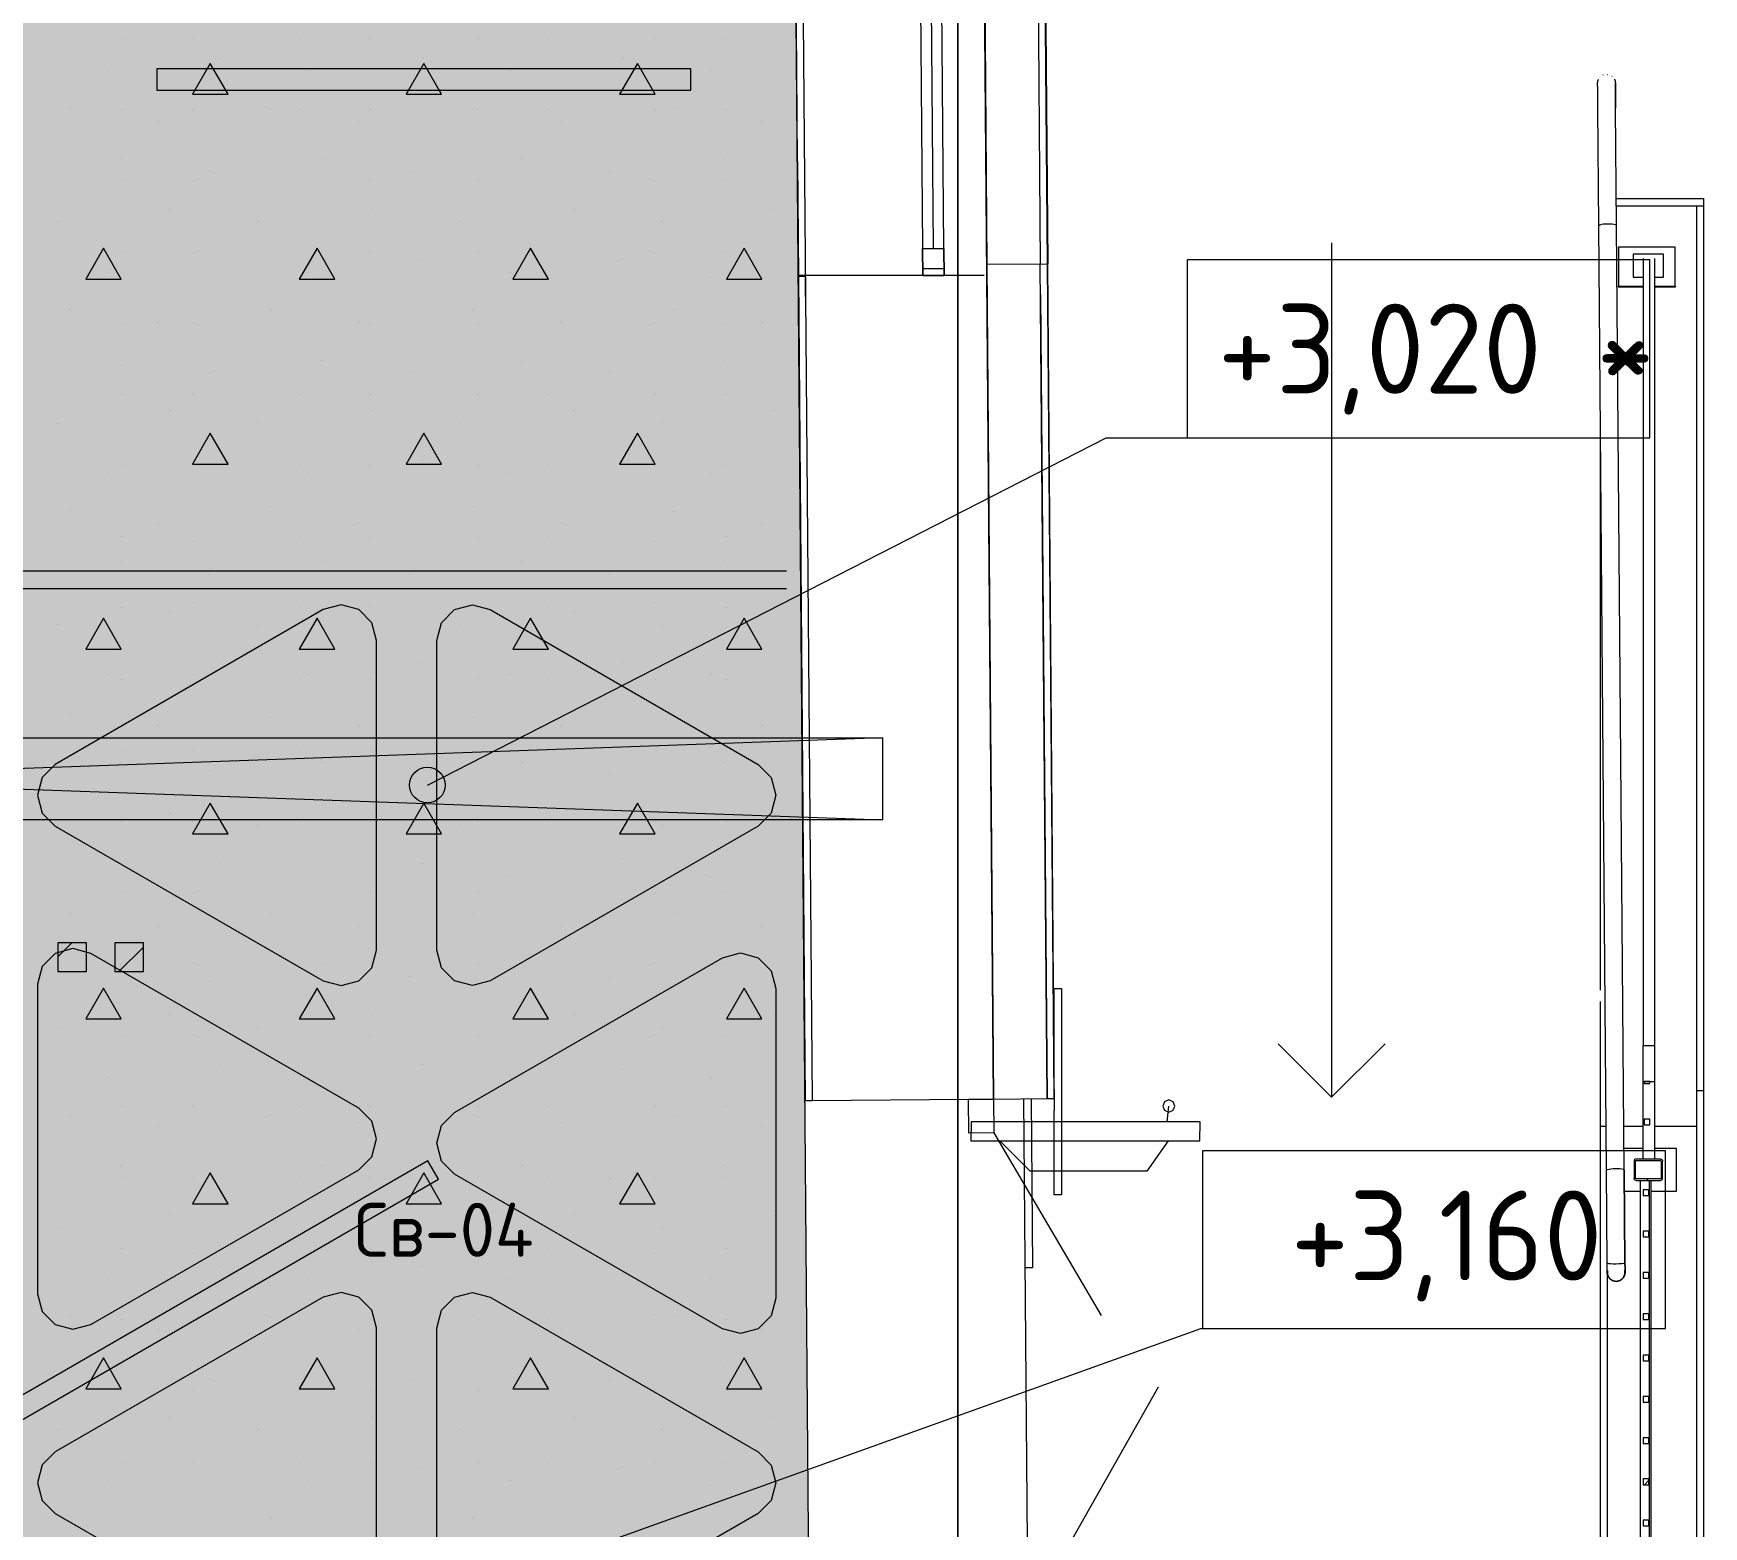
# Model space of a CAD drawing. Header units: millimetres. Extents: x -13069 to 207500, y -71366 to 56785.
# Drawn here: x 171730 to 176422, y 28592 to 32788 of the extents above; entities that cross this region are included whole.
import ezdxf

# ---------------------------------------------------------------- set-up
doc = ezdxf.new("R2010")
doc.units = ezdxf.units.MM
for name, color, linetype in [('PDF _Подложка без мебели', 7, 'Continuous'), ('PDF _потолки - панели', 7, 'Continuous'), ('PDF _Текст', 7, 'Continuous')]:
    doc.layers.add(name, color=color, linetype=linetype)
doc.layers.add('PDF _Потолки', color=7, linetype='Continuous', lineweight=5, true_color=0x535353)
doc.layers.add('PDF _Ригели', color=7, linetype='Continuous', true_color=0x959595)
doc.layers.add('PDF _светильники', color=7, linetype='Continuous', true_color=0xffffff)
doc.styles.add('PDF GOST Common', font='GOST_Common.ttf')

msp = doc.modelspace()

# ---------------------------------------------------------------- hatches: boundary and pattern name
at = {"layer": 'PDF _Потолки', "true_color": 0xffffff, "transparency": 33554559}
msp.add_hatch(color=7, dxfattribs=at).paths.add_polyline_path([(164998.924, 22658.343), (164998.924, 26422.341), (165168.919, 26422.341), (165168.919, 27608.343), (167412.919, 27608.343), (167427.922, 25005.844), (167427.922, 23805.844), (167427.922, 22132.342), (167397.123, 22132.342), (167397.123, 21526.544), (167675.12, 21526.544), (167675.12, 21159.741), (168160.02, 21159.741), (168157.225, 22062.441), (170317.021, 22062.441), (170317.021, 22667.443), (170565.422, 22667.443), (168531.523, 22676.443), (168531.523, 23506.442), (167977.922, 23506.442), (167977.922, 33404.643), (173867.619, 33404.643), (173925.022, 26392.343), (173779.82, 26392.343), (173779.82, 25405.941), (173933.024, 25405.941), (173955.32, 22652.441), (171517.021, 22663.241), (171517.021, 22007.443), (173980.522, 22007.443), (173998.82, 19747.442), (173800.822, 19747.442), (173800.822, 18418.542), (174009.52, 18418.542), (168168.321, 18418.243), (168163.621, 19961.541), (168163.621, 19961.041), (167690.123, 19961.041), (167690.123, 19115.341), (167375.12, 19115.341), (167375.12, 18483.041), (165792.021, 18483.041), (165792.021, 18784.542), (165130.223, 18784.542), (165130.223, 22112.341), (165639.524, 22112.341), (165639.524, 22658.343)])
at = {"layer": 'PDF _потолки - панели', "true_color": 0xc0ffff, "transparency": 33554559}
for points in [[(172694.023, 31081.842), (172694.023, 30212.243), (172680.619, 30162.243), (172644.023, 30125.643), (172594.023, 30112.243), (172544.023, 30125.643), (171790.824, 30560.443), (171754.222, 30597.042), (171740.824, 30647.042), (171754.222, 30697.042), (171790.824, 30733.642), (172544.023, 31168.542), (172594.023, 31181.842), (172644.023, 31168.542), (172680.619, 31131.842)], [(173816.02, 29234.442), (173802.623, 29184.442), (173766.02, 29147.842), (173716.02, 29134.442), (173666.02, 29147.842), (172912.919, 29582.641), (172876.322, 29619.241), (172862.919, 29669.241), (172876.322, 29719.241), (172912.919, 29755.844), (173666.02, 30190.643), (173716.02, 30204.043), (173766.02, 30190.643), (173802.623, 30154.043), (173816.02, 30104.043)]]:
    msp.add_hatch(color=254, dxfattribs=at).paths.add_polyline_path(points)
at = {"layer": 'PDF _потолки - панели', "true_color": 0x7fbbd8, "transparency": 33554559}
msp.add_hatch(color=143, dxfattribs=at).paths.add_polyline_path([(172862.919, 31081.842), (172876.322, 31131.842), (172912.919, 31168.542), (172962.919, 31181.842), (173012.919, 31168.542), (173766.02, 30733.642), (173802.623, 30697.042), (173816.02, 30647.042), (173802.623, 30597.042), (173766.02, 30560.443), (173012.919, 30125.643), (172962.919, 30112.243), (172912.919, 30125.643), (172876.322, 30162.243), (172862.919, 30212.243)])
at = {"layer": 'PDF _потолки - панели', "true_color": 0xbfffbf, "transparency": 33554559}
for points in [[(171740.824, 29246.542), (171740.824, 30116.143), (171754.222, 30166.143), (171790.824, 30202.743), (171840.824, 30216.143), (171890.824, 30202.743), (172644.023, 29767.941), (172680.619, 29731.341), (172694.023, 29681.341), (172680.619, 29631.341), (172644.023, 29594.741), (171890.824, 29159.942), (171840.824, 29146.542), (171790.824, 29159.942), (171754.222, 29196.542)], [(172862.919, 29150.143), (172876.322, 29200.143), (172912.919, 29236.743), (172962.919, 29250.143), (173012.919, 29236.743), (173766.02, 28801.843), (173802.623, 28765.243), (173816.02, 28715.243), (173802.623, 28665.243), (173766.02, 28628.643), (173012.919, 28193.841), (172962.919, 28180.441), (172912.919, 28193.841), (172876.322, 28230.441), (172862.919, 28280.441)]]:
    msp.add_hatch(color=254, dxfattribs=at).paths.add_polyline_path(points)
at = {"layer": 'PDF _потолки - панели', "true_color": 0xffffff, "transparency": 33554559}
msp.add_hatch(color=7, dxfattribs=at).paths.add_polyline_path([(172694.023, 29150.341), (172694.023, 28280.743), (172680.619, 28230.743), (172644.023, 28194.143), (172594.023, 28180.743), (172544.023, 28194.143), (171790.824, 28628.942), (171754.222, 28665.542), (171740.824, 28715.542), (171754.222, 28765.542), (171790.824, 28802.142), (172544.023, 29236.941), (172594.023, 29250.341), (172644.023, 29236.941), (172680.619, 29200.341)])
at = {"layer": 'PDF _Ригели', "transparency": 33554559}
msp.add_hatch(color=256, dxfattribs=at).paths.add_polyline_path([(172886.521, 30675.741), (172871.922, 30640.341), (172836.521, 30625.741), (172801.121, 30640.341), (172786.521, 30675.741), (172801.121, 30711.041), (172836.521, 30725.741), (172871.922, 30711.041)])

# ---------------------------------------------------------------- linework, layer by layer
at = {"layer": 'PDF _Подложка без мебели', "lineweight": 18}
for points in [[(174326.622, -7031.659, -0.41419022), (174726.622, -7431.659, -0.4141845), (174326.622, -7831.659, -0.4141845), (173926.622, -7431.659, -0.41419022), (174326.622, -7031.659), (174326.622, 46201.342), (174326.622, -6109.058)], [(176151.322, 29306.341, 0.30357382), (176165.824, 29283.642), (176164.921, 29284.042), (176164.122, 29284.542), (176163.224, 29285.043), (176162.425, 29285.543), (176161.521, 29286.141), (176160.722, 29286.743), (176160.02, 29287.341), (176159.22, 29288.043), (176158.525, 29288.742), (176157.823, 29289.443), (176157.225, 29290.243), (176156.523, 29291.043), (176155.925, 29291.842), (176155.424, 29292.642), (176154.82, 29293.441), (176154.319, 29294.342), (176153.923, 29295.242), (176153.52, 29296.142), (176153.123, 29297.042), (176152.72, 29297.943), (176152.421, 29298.944), (176152.122, 29299.941), (176151.921, 29300.842), (176151.719, 29301.843), (176151.524, 29302.841), (176151.42, 29303.842), (176151.322, 29304.843), (176151.322, 29305.844), (176151.322, 29306.143), (176151.322, 29306.243), (176151.322, 29306.341), (176151.322, 29306.542), (176151.322, 29306.741), (176151.322, 29307.043), (176151.322, 29307.443), (176151.322, 29307.842), (176151.322, 29308.343), (176151.322, 29308.843), (176151.322, 29309.341), (176151.322, 29310.043), (176151.322, 29310.641), (176151.322, 29311.343), (176151.322, 29312.142), (176151.225, 29312.942), (176151.225, 29313.742), (176151.225, 29314.642), (176151.225, 29315.643), (176151.225, 29316.543), (176151.225, 29317.642), (176151.225, 29318.643), (176151.225, 29319.741), (176151.225, 29320.843), (176151.225, 29321.942), (176151.225, 29323.141), (176151.225, 29324.343), (176151.121, 29325.643), (176151.121, 29326.843), (176151.121, 29328.143), (176151.121, 29329.443), (176151.121, 29330.743), (176151.121, 29332.043), (176151.121, 29333.041), (176149.021, 29593.243), (176127.525, 32246.643), (176124.925, 32576.643), (176124.821, 32577.442), (176124.821, 32580.242), (176124.821, 32583.042), (176124.821, 32585.842), (176124.821, 32588.642), (176124.723, 32591.442), (176124.723, 32594.142), (176124.723, 32596.942), (176124.723, 32599.642), (176124.62, 32602.243), (176124.62, 32604.843), (176124.62, 32607.443), (176124.62, 32609.942), (176124.62, 32612.441), (176124.522, 32614.842), (176124.522, 32617.143), (176124.522, 32619.442), (176124.522, 32621.643), (176124.522, 32623.843), (176124.522, 32625.942), (176124.424, 32627.842), (176124.424, 32629.843), (176124.424, 32631.642), (176124.424, 32633.341), (176124.424, 32634.942), (176124.424, 32636.543), (176124.424, 32638.043), (176124.321, 32639.343), (176124.321, 32640.643), (176124.321, 32641.741), (176124.321, 32642.842), (176124.321, 32643.742), (176124.321, 32644.541), (176124.321, 32645.342), (176124.321, 32645.942), (176124.321, 32646.443), (176124.321, 32646.842), (176124.321, 32647.142), (176124.321, 32647.341), (176124.321, 32648.342), (176124.321, 32649.342), (176124.424, 32650.343), (176124.62, 32651.342), (176124.723, 32652.342), (176124.925, 32653.242), (176125.224, 32654.241), (176125.523, 32655.242), (176125.822, 32656.143), (176126.225, 32657.142), (176126.622, 32658.042)], [(176301.023, 29624.941), (176232.322, 29624.941, 0.4079206), (176226.622, 29619.241), (176226.622, 29570.541)], [(176232.322, 29564.941), (176301.023, 29564.941, 0.41515957), (176306.62, 29570.541), (176306.62, 29619.241)], [(176302.623, 29619.241), (176302.623, 29570.541, -0.4207992), (176301.023, 29568.942), (176232.322, 29568.942)], [(176183.024, 29282.241), (176184.623, 29282.742), (176183.72, 29282.443), (176182.719, 29282.144), (176181.724, 29281.942), (176180.821, 29281.741), (176179.82, 29281.542), (176178.819, 29281.442), (176177.824, 29281.341), (176176.823, 29281.341), (176176.524, 29281.341), (176175.523, 29281.341), (176174.522, 29281.341), (176173.521, 29281.442), (176172.52, 29281.542), (176171.519, 29281.741), (176170.622, 29281.942), (176169.621, 29282.241), (176168.62, 29282.543, 0.08035567), (176176.322, 29281.341)], [(176191.221, 29286.242, -0.06050337), (176186.521, 29283.441), (176187.425, 29283.843), (176188.322, 29284.341), (176189.122, 29284.841), (176190.025, 29285.342), (176190.824, 29285.943), (176192.521, 29287.341), (176194.621, 29289.242), (176193.919, 29288.543), (176193.119, 29287.841), (176192.424, 29287.142, 0.22155832), (176201.322, 29306.341)], [(176198.124, 29294.042), (176201.023, 29302.243), (176200.92, 29310.943), (176200.621, 29312.341, -0.02815985), (176201.023, 29310.043)]]:
    msp.add_lwpolyline(points, format="xyb", dxfattribs=at)
for points in [[(174426.823, 29793.542), (174427.623, 29698.541), (174357.621, 29697.943), (174356.822, 29792.941), (174426.823, 29793.542), (174400.724, 33027.442), (174400.724, 33028.442), (174373.32, 36416.943), (174359.52, 38111.842)], [(174559.324, 32053.642), (174577.525, 29794.741), (174558.622, 32138.642), (174558.622, 32139.642), (174578.624, 32139.842), (174571.421, 33029.742), (174544.023, 36418.243), (174524.021, 36418.142), (174524.021, 36417.143), (174551.42, 33029.643), (174558.622, 32139.642), (174408.622, 32138.442)], [(173870.42, 33054.142), (173875.523, 32427.943), (173876.225, 32427.943), (173878.819, 32104.142), (173897.624, 29789.242), (173917.619, 29789.443), (174356.822, 29792.941)], [(173890.519, 33048.242), (173898.625, 32048.342), (173899.321, 32048.342), (173917.619, 29789.443)], [(174401.42, 33028.442), (174408.622, 32138.442), (174427.525, 29793.542), (174577.525, 29794.741), (174597.52, 29794.943), (174578.624, 32139.842)], [(174578.52, 32139.842), (174571.324, 33029.742)], [(174572.325, 33029.843), (174579.521, 32139.842)], [(174251.023, 32981.242), (174257.524, 32183.242)], [(176129.124, 32662.342), (176129.722, 32663.142)], [(176139.122, 32670.342), (176140.025, 32670.742)], [(176152.122, 32672.341), (176153.123, 32672.242)], [(176164.024, 32667.742), (176164.823, 32667.143)], [(176171.72, 32658.642), (176172.123, 32657.742), (176172.52, 32656.742), (176172.923, 32655.842), (176173.222, 32654.942), (176173.423, 32653.942), (176173.722, 32652.943), (176173.924, 32652.043), (176174.021, 32651.042), (176174.223, 32650.042), (176174.223, 32649.043), (176174.321, 32648.042), (176174.321, 32647.743), (176174.321, 32647.543), (176174.321, 32647.242), (176174.321, 32646.942), (176174.321, 32646.443), (176174.321, 32645.942), (176174.321, 32645.242), (176174.321, 32644.541), (176174.321, 32643.643), (176174.321, 32642.742), (176174.321, 32641.642), (176174.321, 32640.542), (176174.321, 32639.343), (176174.424, 32637.942), (176174.424, 32636.543), (176174.424, 32635.142), (176174.424, 32633.543), (176174.424, 32631.842), (176174.424, 32630.142), (176174.424, 32628.343), (176174.522, 32626.441), (176174.522, 32624.542), (176174.522, 32622.543), (176174.522, 32620.442), (176174.522, 32618.342), (176174.522, 32616.142), (176174.62, 32613.941), (176174.62, 32611.642), (176174.62, 32609.342), (176174.62, 32606.942), (176174.62, 32604.542), (176174.62, 32602.142), (176174.723, 32599.742), (176174.723, 32597.242), (176174.723, 32594.743), (176174.723, 32592.143), (176174.723, 32589.642), (176174.821, 32587.042), (176174.821, 32584.542), (176174.821, 32581.942), (176174.821, 32579.443), (176174.821, 32577.142)], [(176124.62, 32613.842), (176124.522, 32616.043), (176124.522, 32618.243), (176124.522, 32620.342), (176124.522, 32622.341), (176124.522, 32624.342), (176124.522, 32626.342), (176124.424, 32628.143), (176124.424, 32629.942), (176124.424, 32631.642), (176124.424, 32633.341), (176124.424, 32634.841), (176124.424, 32636.343), (176124.424, 32637.742), (176124.321, 32639.042), (176124.321, 32640.241), (176124.321, 32641.342), (176124.321, 32642.442), (176124.321, 32643.342), (176124.321, 32644.142), (176124.321, 32644.943), (176124.321, 32645.542), (176124.321, 32646.142), (176124.321, 32646.542), (176124.321, 32646.942), (176124.321, 32647.142), (176124.321, 32647.242), (176124.321, 32647.341)], [(176124.321, 32647.341), (176124.321, 32647.341)], [(176124.925, 32576.742), (176124.821, 32579.241), (176124.821, 32581.842), (176124.821, 32584.442), (176124.821, 32586.943), (176124.723, 32589.543), (176124.723, 32592.042), (176124.723, 32594.541), (176124.723, 32597.042), (176124.723, 32599.542), (176124.62, 32602.043), (176124.62, 32604.443), (176124.62, 32606.842), (176124.62, 32609.242), (176124.62, 32611.543), (176124.62, 32613.542)], [(176174.321, 32647.743), (176174.321, 32647.743)], [(176198.625, 29294.943), (176199.021, 29295.843), (176199.424, 29296.743), (176199.821, 29297.644), (176200.12, 29298.641), (176200.419, 29299.542), (176200.621, 29300.543), (176200.822, 29301.544), (176201.023, 29302.542), (176201.121, 29303.543), (176201.225, 29304.544), (176201.322, 29305.541), (176201.322, 29306.542), (176201.322, 29306.643), (176201.322, 29306.741), (176201.322, 29306.942), (176201.322, 29307.241), (176201.322, 29307.543), (176201.322, 29307.842), (176201.322, 29308.242), (176201.322, 29308.743), (176201.322, 29309.243), (176201.322, 29309.841), (176201.322, 29310.443), (176201.322, 29311.041), (176201.322, 29311.743), (176201.322, 29312.542), (176201.225, 29313.342), (176201.225, 29314.141), (176201.225, 29315.042), (176201.225, 29316.043), (176201.225, 29316.943), (176201.225, 29318.041), (176201.225, 29319.042), (176201.225, 29320.141), (176201.225, 29321.243), (176201.225, 29322.442), (176201.225, 29323.541), (176201.225, 29324.743), (176201.121, 29326.043), (176201.121, 29327.243), (176201.121, 29328.543), (176201.121, 29329.843), (176201.121, 29331.143), (176201.121, 29332.443), (176201.121, 29333.441), (176199.021, 29593.643), (176177.525, 32247.042), (176174.925, 32577.043), (176174.821, 32579.843), (176174.821, 32582.643), (176174.821, 32585.542), (176174.821, 32588.342), (176174.723, 32591.043), (176174.723, 32593.843), (176174.723, 32596.542), (176174.723, 32599.243), (176174.62, 32601.942), (176174.62, 32604.542), (176174.62, 32607.142), (176174.62, 32609.642), (176174.62, 32612.142), (176174.522, 32614.642), (176174.522, 32616.943), (176174.522, 32619.242), (176174.522, 32621.542), (176174.522, 32623.641), (176174.522, 32625.743), (176174.424, 32627.741), (176174.424, 32629.643), (176174.424, 32631.542), (176174.424, 32633.341), (176174.424, 32634.942), (176174.424, 32636.543), (176174.424, 32638.043), (176174.321, 32639.442), (176174.321, 32640.643), (176174.321, 32641.842), (176174.321, 32642.942), (176174.321, 32643.942), (176174.321, 32644.743), (176174.321, 32645.542), (176174.321, 32646.142), (176174.321, 32646.742), (176174.321, 32647.142), (176174.321, 32647.442), (176174.321, 32647.642), (176174.321, 32647.743)], [(176177.122, 32303.343), (176402.024, 32303.343), (176402.024, 32265.942), (176402.024, 27833.343), (174616.319, 27833.343), (174614.219, 27833.343)], [(176176.921, 32323.342), (176422.02, 32323.342), (176422.02, 27813.342), (174616.319, 27813.342), (174616.319, 27833.343)], [(176422.02, 32323.342), (176422.02, 27823.342), (174622.02, 27823.342)], [(176402.024, 32303.343), (176422.02, 32303.343)], [(176177.525, 32247.042), (176176.719, 32248.342), (176174.119, 32249.542), (176165.025, 32251.342), (176152.525, 32251.942), (176140.025, 32251.142), (176134.825, 32250.343), (176130.821, 32249.243), (176128.422, 32247.943), (176127.525, 32246.643)], [(175377.024, 32199.043), (175377.024, 31899.043), (175377.024, 31599.041), (175377.024, 31299.041), (175377.024, 30999.041), (175377.024, 30699.041), (175377.024, 30399.041), (175377.024, 30099.041), (175377.024, 29799.041), (175227.024, 29949.041)], [(176284.019, 32077.043), (176342.021, 32077.043), (176342.021, 32187.441), (176182.621, 32187.441), (176182.621, 32077.043), (176252.024, 32077.043)], [(176284.019, 32102.243), (176309.324, 32102.243), (176309.324, 32167.642), (176224.119, 32167.642), (176224.119, 32102.243), (176252.024, 32102.243)], [(176252.024, 32155.342), (176252.024, 29943.643), (176284.019, 29943.643), (176284.019, 29843.142), (176284.019, 29624.941)], [(176284.019, 32155.342), (176284.019, 29943.643)], [(173899.321, 32048.342), (173898.82, 32104.342), (173878.819, 32104.142)], [(173880.925, 32108.743), (174400.92, 32108.743)], [(174227.922, 32126.942), (174287.919, 32127.442)], [(174558.622, 32139.642), (174558.622, 32139.642)], [(176252.024, 32074.742), (176182.621, 32074.742), (176182.621, 32077.043)], [(176342.021, 32077.043), (176342.021, 32074.742), (176284.019, 32074.742)], [(176132.023, 30099.041), (176132.023, 31689.942)], [(167977.922, 31277.142), (173845.823, 31277.142)], [(173845.823, 31227.142), (167977.922, 31227.142)], [(171838.121, 30232.144), (171798.722, 30192.742)], [(171970.219, 30152.142), (172038.725, 30220.642)], [(174597.721, 29878.643), (174597.721, 30104.141), (174617.723, 30104.141), (174617.723, 29524.142), (174597.721, 29524.142), (174597.721, 29761.343)], [(176132.023, 28083.343), (176132.023, 30067.843)], [(175377.024, 29799.041), (175527.024, 29949.041)], [(176252.024, 29624.941), (176252.024, 29843.142), (176252.024, 29943.643)], [(176252.024, 29843.142), (176284.019, 29843.142)], [(176422.02, 29816.641), (176402.024, 29816.641)], [(174526.322, 28094.241), (174512.522, 29794.241)], [(174532.524, 29794.342), (174536.32, 29319.042), (174516.319, 29319.042)], [(174914.823, 29729.141), (174919.92, 29773.843)], [(176148.02, 29716.641), (176132.023, 29716.641)], [(176252.024, 29716.641), (176197.923, 29716.641)], [(176402.024, 29716.641), (176284.019, 29716.641)], [(174427.623, 29698.541), (174729.222, 29185.641)], [(174917.619, 29676.141), (174858.024, 29591.143), (174530.119, 29591.143), (174445.121, 29676.141)], [(176252.024, 29654.943), (176198.521, 29654.943)], [(176230.619, 29570.541), (176230.619, 29619.241)], [(176232.322, 29620.941), (176301.023, 29620.941)], [(176274.021, 29534.942), (176346.025, 29534.942), (176346.025, 29654.943), (176284.019, 29654.943)], [(176302.623, 29605.541), (176306.62, 29609.542)], [(176199.021, 29593.344), (176201.121, 29333.441), (176201.121, 29332.144), (176201.121, 29330.844), (176201.121, 29329.443), (176201.121, 29328.143), (176201.121, 29326.943), (176201.121, 29325.643), (176201.225, 29324.441), (176201.225, 29323.242), (176201.225, 29322.042), (176201.225, 29320.941), (176201.225, 29319.842), (176201.225, 29318.743), (176201.225, 29317.742), (176201.225, 29316.741), (176201.225, 29315.743), (176201.225, 29314.843), (176201.225, 29313.943), (176201.225, 29313.143), (176201.322, 29312.341), (176201.322, 29311.541), (176201.322, 29310.842), (176201.322, 29310.241), (176201.322, 29309.643), (176201.322, 29309.042), (176201.322, 29308.541), (176201.322, 29308.142), (176201.322, 29307.742), (176201.322, 29307.443), (176201.322, 29307.144), (176201.322, 29306.842), (176201.322, 29306.741), (176201.322, 29306.542), (176201.322, 29305.541), (176201.225, 29304.544), (176201.121, 29303.543), (176201.023, 29302.542), (176200.822, 29301.544), (176200.621, 29300.543), (176200.419, 29299.542), (176200.12, 29298.641), (176199.821, 29297.644), (176199.424, 29296.743), (176199.021, 29295.843), (176198.625, 29294.943), (176198.124, 29294.042), (176197.624, 29293.243), (176197.02, 29292.343), (176196.519, 29291.543), (176195.921, 29290.743), (176195.219, 29289.941), (176194.621, 29289.242), (176193.919, 29288.543), (176193.119, 29287.841), (176192.424, 29287.142), (176191.624, 29286.541), (176190.824, 29285.943), (176190.025, 29285.342), (176189.122, 29284.841), (176188.322, 29284.341), (176187.425, 29283.843), (176186.521, 29283.441), (176185.52, 29283.041), (176184.623, 29282.742), (176183.72, 29282.443), (176182.719, 29282.144), (176181.724, 29281.942), (176180.821, 29281.741), (176179.82, 29281.542), (176178.819, 29281.442), (176177.824, 29281.341), (176176.823, 29281.341), (176176.524, 29281.341), (176175.523, 29281.341), (176174.522, 29281.341), (176173.521, 29281.442), (176172.52, 29281.542), (176171.519, 29281.741), (176170.622, 29281.942), (176169.621, 29282.241), (176168.62, 29282.543), (176167.723, 29282.842), (176166.819, 29283.242), (176165.824, 29283.642), (176164.921, 29284.042), (176164.122, 29284.542), (176163.224, 29285.043), (176162.425, 29285.543), (176161.521, 29286.141), (176160.722, 29286.743), (176160.02, 29287.341), (176159.22, 29288.043), (176158.525, 29288.742), (176157.823, 29289.443), (176157.225, 29290.243), (176156.523, 29291.043), (176155.925, 29291.842), (176155.424, 29292.642), (176154.82, 29293.441), (176154.319, 29294.342), (176153.923, 29295.242), (176153.52, 29296.142), (176153.123, 29297.042), (176152.72, 29297.943), (176152.421, 29298.944), (176152.122, 29299.941), (176151.921, 29300.842), (176151.719, 29301.843), (176151.524, 29302.841), (176151.42, 29303.842), (176151.322, 29304.843), (176151.322, 29305.844), (176151.322, 29306.143), (176151.322, 29306.341), (176151.322, 29306.442), (176151.322, 29306.741), (176151.322, 29307.043), (176151.322, 29307.342), (176151.322, 29307.742), (176151.322, 29308.142), (176151.322, 29308.642), (176151.322, 29309.243), (176151.322, 29309.841), (176151.322, 29310.443), (176151.322, 29311.141), (176151.322, 29311.941), (176151.225, 29312.744), (176151.225, 29313.543), (176151.225, 29314.443), (176151.225, 29315.341), (176151.225, 29316.342), (176151.225, 29317.343), (176151.225, 29318.344), (176151.225, 29319.442), (176151.225, 29320.541), (176151.225, 29321.643), (176151.225, 29322.842), (176151.225, 29324.041), (176151.121, 29325.244), (176151.121, 29326.544), (176151.121, 29327.743), (176151.121, 29329.043), (176151.121, 29330.343), (176151.121, 29331.741), (176151.121, 29333.041), (176149.021, 29593.243), (176149.821, 29594.543), (176152.323, 29595.843), (176156.321, 29596.942), (176161.424, 29597.741), (176167.521, 29598.342), (176173.924, 29598.541), (176186.424, 29597.943), (176195.622, 29596.142), (176198.124, 29594.943), (176199.021, 29593.643)], [(176244.224, 29564.941), (176244.224, 27984.942)], [(176262.12, 29564.941), (176266.124, 29568.942)], [(176270.024, 27984.942), (176270.024, 29564.941)], [(176274.223, 29564.941), (176274.223, 27984.942)], [(176199.424, 29534.942), (176244.419, 29534.942)], [(176151.524, 29332.641), (176154.423, 29331.842), (176160.02, 29331.243), (176167.521, 29330.941), (176176.121, 29330.844), (176184.721, 29331.042), (176192.222, 29331.542), (176197.819, 29332.144), (176200.724, 29333.041), (176200.724, 29333.941), (176200.724, 29333.041)], [(174612.223, 28083.343), (176152.024, 28083.343), (176152.024, 29301.043)], [(176151.322, 29306.143), (176151.322, 29306.143)], [(176151.322, 29306.143), (176151.322, 29306.143)], [(176151.322, 29306.143), (176151.322, 29306.143)], [(176151.322, 29306.143), (176151.322, 29306.143)], [(176151.322, 29306.143), (176151.322, 29306.143)], [(176151.322, 29306.143), (176151.322, 29306.143)], [(176151.921, 29311.941), (176151.719, 29310.543), (176151.719, 29301.843), (176154.722, 29293.643), (176156.822, 29290.643)], [(176158.72, 29288.641), (176160.423, 29287.042), (176167.924, 29282.742)], [(176168.724, 29282.543), (176170.024, 29282.144)], [(176171.922, 29281.741), (176176.524, 29281.341), (176181.12, 29281.842)], [(176196.025, 29290.942), (176198.124, 29294.042), (176197.624, 29293.243), (176197.02, 29292.343), (176196.519, 29291.543), (176195.921, 29290.743), (176195.219, 29289.941)], [(176201.322, 29306.542), (176201.322, 29306.542)], [(176201.322, 29306.542), (176201.322, 29306.542)], [(176201.322, 29306.542), (176201.322, 29306.542)], [(176201.322, 29306.542), (176201.322, 29306.542)], [(176201.322, 29306.542), (176201.322, 29306.542)], [(176201.322, 29306.542), (176201.322, 29306.542)], [(174439.823, 28188.543), (174890.922, 28984.643)], [(176255.723, 28710.043), (176268.022, 28722.341)]]:
    msp.add_lwpolyline(points, dxfattribs=at)
for points in [[(174287.522, 32183.442), (174281.022, 32981.442), (174221.025, 32980.943), (174220.42, 33056.942), (174221.025, 32980.943), (174227.525, 32182.942), (174228.123, 32106.942), (174288.121, 32107.443), (174228.123, 32106.942), (174227.525, 32182.942), (174287.522, 32183.442), (174288.121, 32107.443)], [(174598.625, 29761.343), (174579.521, 32139.842), (174578.52, 32139.842), (174597.624, 29761.343)], [(171878.721, 30232.144), (171798.722, 30232.144), (171798.722, 30152.142), (171878.721, 30152.142)], [(172038.725, 30152.142), (172038.725, 30232.144), (171958.72, 30232.144), (171958.72, 30152.142)], [(176270.921, 29837.441), (176270.921, 29843.142), (176254.924, 29843.142), (176254.924, 29837.441)], [(174936.924, 29773.843), (174931.919, 29785.842), (174919.92, 29790.841), (174907.92, 29785.842), (174902.922, 29773.843), (174907.92, 29761.843), (174919.92, 29756.842), (174931.919, 29761.843)], [(175006.523, 29676.141), (175007.225, 29729.141), (174364.122, 29729.141), (174363.42, 29676.141)], [(176270.921, 29721.441), (176270.921, 29737.441), (176254.924, 29737.441), (176254.924, 29721.441)], [(176268.022, 29522.042), (176268.022, 29538.043), (176252.024, 29538.043), (176252.024, 29522.042)], [(176268.022, 29406.042), (176268.022, 29422.042), (176252.024, 29422.042), (176252.024, 29406.042)], [(176151.524, 29332.641), (176151.524, 29333.541)], [(176268.022, 29290.042), (176268.022, 29306.042), (176252.024, 29306.042), (176252.024, 29290.042)], [(176268.022, 29174.041), (176268.022, 29190.042), (176252.024, 29190.042), (176252.024, 29174.041)], [(176268.022, 29058.041), (176268.022, 29074.041), (176252.024, 29074.041), (176252.024, 29058.041)], [(176268.022, 28942.044), (176268.022, 28958.041), (176252.024, 28958.041), (176252.024, 28942.044)], [(176268.022, 28826.043), (176268.022, 28842.044), (176252.024, 28842.044), (176252.024, 28826.043)], [(176268.022, 28710.043), (176268.022, 28726.043), (176252.024, 28726.043), (176252.024, 28710.043)], [(176268.022, 28594.042), (176268.022, 28610.043), (176252.024, 28610.043), (176252.024, 28594.042)]]:
    msp.add_lwpolyline(points, close=True, dxfattribs=at)
for points in [[(176230.619, 29619.241), (176230.619, 29620.141), (176231.419, 29620.941), (176232.322, 29620.941)], [(176301.023, 29624.941), (176304.124, 29624.941), (176306.62, 29622.341), (176306.62, 29619.241)], [(176301.023, 29620.941), (176301.921, 29620.941), (176302.623, 29620.141), (176302.623, 29619.241)], [(176232.322, 29564.941), (176229.222, 29564.941), (176226.622, 29567.443), (176226.622, 29570.541)], [(176232.322, 29568.942), (176231.419, 29568.942), (176230.619, 29569.644), (176230.619, 29570.541)], [(176151.322, 29306.341), (176151.322, 29306.842), (176151.322, 29307.443), (176151.42, 29307.943)], [(176151.524, 29309.643), (176151.622, 29310.543), (176151.823, 29311.343), (176152.024, 29312.142)], [(176176.524, 29281.341), (176176.42, 29281.341), (176176.42, 29281.341), (176176.322, 29281.341)], [(176185.221, 29282.943), (176182.42, 29281.942), (176179.521, 29281.341), (176176.524, 29281.341)], [(176201.225, 29308.343), (176201.322, 29307.641), (176201.322, 29307.043), (176201.322, 29306.341)]]:
    msp.add_open_spline(points, degree=3, dxfattribs=at)
at = {"layer": 'PDF _Потолки', "color": 7, "lineweight": 13}
msp.add_lwpolyline([(171517.021, 22007.443), (171517.021, 22663.241), (173955.32, 22652.441), (173933.024, 25405.941), (173779.82, 25405.941), (173779.82, 26392.343), (173925.022, 26392.343), (173867.619, 33404.643), (167977.922, 33404.643), (167977.922, 23506.442), (168531.523, 23506.442), (168531.523, 22676.443), (170565.422, 22667.443), (170317.021, 22667.443), (170317.021, 22062.441)], dxfattribs=at)
at = {"layer": 'PDF _Потолки', "color": 161, "lineweight": 20, "true_color": 0x40a5ff}
for points in [[(171976.622, 32773.342), (171976.622, 32773.342)], [(172176.622, 32773.342), (172176.622, 32773.342)], [(172476.622, 32773.342), (172476.622, 32773.342)], [(172676.622, 32773.342), (172676.622, 32773.342)], [(172976.622, 32773.342), (172976.622, 32773.342)], [(173176.622, 32773.342), (173176.622, 32773.342)], [(173476.622, 32773.342), (173476.622, 32773.342)], [(173676.622, 32773.342), (173676.622, 32773.342)], [(172256.419, 32717.942), (172256.419, 32717.942)], [(172822.123, 32717.942), (172822.123, 32717.942)], [(173387.822, 32717.942), (173387.822, 32717.942)], [(171938.224, 32682.542), (171938.224, 32682.542)], [(172503.923, 32682.542), (172503.923, 32682.542)], [(173069.621, 32682.542), (173069.621, 32682.542)], [(173635.319, 32682.542), (173635.319, 32682.542)], [(171832.121, 32576.542), (171832.121, 32576.542)], [(171976.622, 32573.342), (171976.622, 32573.342)], [(172176.622, 32573.342), (172176.622, 32573.342)], [(172397.819, 32576.542), (172397.819, 32576.542)], [(172476.622, 32573.342), (172476.622, 32573.342)], [(172676.622, 32573.342), (172676.622, 32573.342)], [(172963.523, 32576.542), (172963.523, 32576.542)], [(172976.622, 32573.342), (172976.622, 32573.342)], [(173176.622, 32573.342), (173176.622, 32573.342)], [(173476.622, 32573.342), (173476.622, 32573.342)], [(173529.222, 32576.542), (173529.222, 32576.542)], [(173676.622, 32573.342), (173676.622, 32573.342)], [(172079.624, 32541.142), (172079.624, 32541.142)], [(172645.323, 32541.142), (172645.323, 32541.142)], [(173211.021, 32541.142), (173211.021, 32541.142)], [(173776.719, 32541.142), (173776.719, 32541.142)], [(171973.625, 32435.142), (171973.625, 32435.142)], [(172539.219, 32435.142), (172539.219, 32435.142)], [(173104.924, 32435.142), (173104.924, 32435.142)], [(173670.622, 32435.142), (173670.622, 32435.142)], [(172221.025, 32399.742), (172221.025, 32399.742)], [(172786.723, 32399.742), (172786.723, 32399.742)], [(173352.421, 32399.742), (173352.421, 32399.742)], [(171976.622, 32373.342), (171976.622, 32373.342)], [(172176.622, 32373.342), (172176.622, 32373.342)], [(172476.622, 32373.342), (172476.622, 32373.342)], [(172676.622, 32373.342), (172676.622, 32373.342)], [(172976.622, 32373.342), (172976.622, 32373.342)], [(173176.622, 32373.342), (173176.622, 32373.342)], [(173476.622, 32373.342), (173476.622, 32373.342)], [(173676.622, 32373.342), (173676.622, 32373.342)], [(172115.025, 32293.643), (172115.025, 32293.643)], [(172680.723, 32293.643), (172680.723, 32293.643)], [(173246.421, 32293.643), (173246.421, 32293.643)], [(173812.022, 32293.643), (173812.022, 32293.643)], [(171796.824, 32258.341), (171796.824, 32258.341)], [(172362.522, 32258.341), (172362.522, 32258.341)], [(172928.221, 32258.341), (172928.221, 32258.341)], [(173493.821, 32258.341), (173493.821, 32258.341)], [(171976.622, 32173.342), (171976.622, 32173.342)], [(172176.622, 32173.342), (172176.622, 32173.342)], [(172256.419, 32152.243), (172256.419, 32152.243)], [(172476.622, 32173.342), (172476.622, 32173.342)], [(172676.622, 32173.342), (172676.622, 32173.342)], [(172822.123, 32152.243), (172822.123, 32152.243)], [(172976.622, 32173.342), (172976.622, 32173.342)], [(173176.622, 32173.342), (173176.622, 32173.342)], [(173387.822, 32152.243), (173387.822, 32152.243)], [(173476.622, 32173.342), (173476.622, 32173.342)], [(173676.622, 32173.342), (173676.622, 32173.342)], [(171938.224, 32116.943), (171938.224, 32116.943)], [(172503.923, 32116.943), (172503.923, 32116.943)], [(173069.621, 32116.943), (173069.621, 32116.943)], [(173635.319, 32116.943), (173635.319, 32116.943)], [(171832.121, 32010.842), (171832.121, 32010.842)], [(172397.819, 32010.842), (172397.819, 32010.842)], [(172963.523, 32010.842), (172963.523, 32010.842)], [(173529.222, 32010.842), (173529.222, 32010.842)], [(171976.622, 31973.342), (171976.622, 31973.342)], [(172079.624, 31975.442), (172079.624, 31975.442)], [(172176.622, 31973.342), (172176.622, 31973.342)], [(172476.622, 31973.342), (172476.622, 31973.342)], [(172645.323, 31975.442), (172645.323, 31975.442)], [(172676.622, 31973.342), (172676.622, 31973.342)], [(172976.622, 31973.342), (172976.622, 31973.342)], [(173176.622, 31973.342), (173176.622, 31973.342)], [(173211.021, 31975.442), (173211.021, 31975.442)], [(173476.622, 31973.342), (173476.622, 31973.342)], [(173676.622, 31973.342), (173676.622, 31973.342)], [(173776.719, 31975.442), (173776.719, 31975.442)], [(171973.625, 31869.442), (171973.625, 31869.442)], [(172539.219, 31869.442), (172539.219, 31869.442)], [(173104.924, 31869.442), (173104.924, 31869.442)], [(173670.622, 31869.442), (173670.622, 31869.442)], [(172221.025, 31834.042), (172221.025, 31834.042)], [(172786.723, 31834.042), (172786.723, 31834.042)], [(173352.421, 31834.042), (173352.421, 31834.042)], [(171976.622, 31773.342), (171976.622, 31773.342)], [(172176.622, 31773.342), (172176.622, 31773.342)], [(172476.622, 31773.342), (172476.622, 31773.342)], [(172676.622, 31773.342), (172676.622, 31773.342)], [(172976.622, 31773.342), (172976.622, 31773.342)], [(173176.622, 31773.342), (173176.622, 31773.342)], [(173476.622, 31773.342), (173476.622, 31773.342)], [(173676.622, 31773.342), (173676.622, 31773.342)], [(172115.025, 31728.042), (172115.025, 31728.042)], [(172680.723, 31728.042), (172680.723, 31728.042)], [(173246.421, 31728.042), (173246.421, 31728.042)], [(173812.022, 31728.042), (173812.022, 31728.042)], [(171796.824, 31692.642), (171796.824, 31692.642)], [(172362.522, 31692.642), (172362.522, 31692.642)], [(172928.221, 31692.642), (172928.221, 31692.642)], [(173493.821, 31692.642), (173493.821, 31692.642)], [(172256.419, 31586.541), (172256.419, 31586.541)], [(172822.123, 31586.541), (172822.123, 31586.541)], [(173387.822, 31586.541), (173387.822, 31586.541)], [(171938.224, 31551.242), (171938.224, 31551.242)], [(171976.622, 31573.342), (171976.622, 31573.342)], [(172176.622, 31573.342), (172176.622, 31573.342)], [(172476.622, 31573.342), (172476.622, 31573.342)], [(172503.923, 31551.242), (172503.923, 31551.242)], [(172676.622, 31573.342), (172676.622, 31573.342)], [(172976.622, 31573.342), (172976.622, 31573.342)], [(173069.621, 31551.242), (173069.621, 31551.242)], [(173176.622, 31573.342), (173176.622, 31573.342)], [(173476.622, 31573.342), (173476.622, 31573.342)], [(173635.319, 31551.242), (173635.319, 31551.242)], [(173676.622, 31573.342), (173676.622, 31573.342)], [(171832.121, 31445.141), (171832.121, 31445.141)], [(172397.819, 31445.141), (172397.819, 31445.141)], [(172963.523, 31445.141), (172963.523, 31445.141)], [(173529.222, 31445.141), (173529.222, 31445.141)], [(172079.624, 31409.841), (172079.624, 31409.841)], [(172645.323, 31409.841), (172645.323, 31409.841)], [(173211.021, 31409.841), (173211.021, 31409.841)], [(173776.719, 31409.841), (173776.719, 31409.841)], [(171976.622, 31373.342), (171976.622, 31373.342)], [(172176.622, 31373.342), (172176.622, 31373.342)], [(172476.622, 31373.342), (172476.622, 31373.342)], [(172676.622, 31373.342), (172676.622, 31373.342)], [(172976.622, 31373.342), (172976.622, 31373.342)], [(173176.622, 31373.342), (173176.622, 31373.342)], [(173476.622, 31373.342), (173476.622, 31373.342)], [(173676.622, 31373.342), (173676.622, 31373.342)], [(171973.625, 31303.741), (171973.625, 31303.741)], [(172539.219, 31303.741), (172539.219, 31303.741)], [(173104.924, 31303.741), (173104.924, 31303.741)], [(173670.622, 31303.741), (173670.622, 31303.741)], [(172221.025, 31268.344), (172221.025, 31268.344)], [(172786.723, 31268.344), (172786.723, 31268.344)], [(173352.421, 31268.344), (173352.421, 31268.344)], [(171976.622, 31173.342), (171976.622, 31173.342)], [(172115.025, 31162.341), (172115.025, 31162.341)], [(172176.622, 31173.342), (172176.622, 31173.342)], [(172476.622, 31173.342), (172476.622, 31173.342)], [(172676.622, 31173.342), (172676.622, 31173.342)], [(172680.723, 31162.341), (172680.723, 31162.341)], [(172976.622, 31173.342), (172976.622, 31173.342)], [(173176.622, 31173.342), (173176.622, 31173.342)], [(173246.421, 31162.341), (173246.421, 31162.341)], [(173476.622, 31173.342), (173476.622, 31173.342)], [(173676.622, 31173.342), (173676.622, 31173.342)], [(173812.022, 31162.341), (173812.022, 31162.341)], [(171796.824, 31126.943), (171796.824, 31126.943)], [(172362.522, 31126.943), (172362.522, 31126.943)], [(172928.221, 31126.943), (172928.221, 31126.943)], [(173493.821, 31126.943), (173493.821, 31126.943)], [(172256.419, 31020.843), (172256.419, 31020.843)], [(172822.123, 31020.843), (172822.123, 31020.843)], [(173387.822, 31020.843), (173387.822, 31020.843)], [(171938.224, 30985.543), (171938.224, 30985.543)], [(171976.622, 30973.342), (171976.622, 30973.342)], [(172176.622, 30973.342), (172176.622, 30973.342)], [(172476.622, 30973.342), (172476.622, 30973.342)], [(172503.923, 30985.543), (172503.923, 30985.543)], [(172676.622, 30973.342), (172676.622, 30973.342)], [(172976.622, 30973.342), (172976.622, 30973.342)], [(173069.621, 30985.543), (173069.621, 30985.543)], [(173176.622, 30973.342), (173176.622, 30973.342)], [(173476.622, 30973.342), (173476.622, 30973.342)], [(173635.319, 30985.543), (173635.319, 30985.543)], [(173676.622, 30973.342), (173676.622, 30973.342)], [(171832.121, 30879.443), (171832.121, 30879.443)], [(172397.819, 30879.443), (172397.819, 30879.443)], [(172963.523, 30879.443), (172963.523, 30879.443)], [(173529.222, 30879.443), (173529.222, 30879.443)], [(172079.624, 30844.143), (172079.624, 30844.143)], [(172645.323, 30844.143), (172645.323, 30844.143)], [(173211.021, 30844.143), (173211.021, 30844.143)], [(173776.719, 30844.143), (173776.719, 30844.143)], [(171973.625, 30738.043), (171973.625, 30738.043)], [(171976.622, 30773.342), (171976.622, 30773.342)], [(172176.622, 30773.342), (172176.622, 30773.342)], [(172476.622, 30773.342), (172476.622, 30773.342)], [(172539.219, 30738.043), (172539.219, 30738.043)], [(172676.622, 30773.342), (172676.622, 30773.342)], [(172976.622, 30773.342), (172976.622, 30773.342)], [(173104.924, 30738.043), (173104.924, 30738.043)], [(173176.622, 30773.342), (173176.622, 30773.342)], [(173476.622, 30773.342), (173476.622, 30773.342)], [(173670.622, 30738.043), (173670.622, 30738.043)], [(173676.622, 30773.342), (173676.622, 30773.342)], [(172221.025, 30702.743), (172221.025, 30702.743)], [(172786.723, 30702.743), (172786.723, 30702.743)], [(173352.421, 30702.743), (173352.421, 30702.743)], [(172115.025, 30596.643), (172115.025, 30596.643)], [(172680.723, 30596.643), (172680.723, 30596.643)], [(173246.421, 30596.643), (173246.421, 30596.643)], [(173812.022, 30596.643), (173812.022, 30596.643)], [(171796.824, 30561.242), (171796.824, 30561.242)], [(171976.622, 30573.342), (171976.622, 30573.342)], [(172176.622, 30573.342), (172176.622, 30573.342)], [(172362.522, 30561.242), (172362.522, 30561.242)], [(172476.622, 30573.342), (172476.622, 30573.342)], [(172676.622, 30573.342), (172676.622, 30573.342)], [(172928.221, 30561.242), (172928.221, 30561.242)], [(172976.622, 30573.342), (172976.622, 30573.342)], [(173176.622, 30573.342), (173176.622, 30573.342)], [(173476.622, 30573.342), (173476.622, 30573.342)], [(173493.821, 30561.242), (173493.821, 30561.242)], [(173676.622, 30573.342), (173676.622, 30573.342)], [(172256.419, 30455.242), (172256.419, 30455.242)], [(172822.123, 30455.242), (172822.123, 30455.242)], [(173387.822, 30455.242), (173387.822, 30455.242)], [(171938.224, 30419.842), (171938.224, 30419.842)], [(172503.923, 30419.842), (172503.923, 30419.842)], [(173069.621, 30419.842), (173069.621, 30419.842)], [(173635.319, 30419.842), (173635.319, 30419.842)], [(171976.622, 30373.342), (171976.622, 30373.342)], [(172176.622, 30373.342), (172176.622, 30373.342)], [(172476.622, 30373.342), (172476.622, 30373.342)], [(172676.622, 30373.342), (172676.622, 30373.342)], [(172976.622, 30373.342), (172976.622, 30373.342)], [(173176.622, 30373.342), (173176.622, 30373.342)], [(173476.622, 30373.342), (173476.622, 30373.342)], [(173676.622, 30373.342), (173676.622, 30373.342)], [(171832.121, 30313.742), (171832.121, 30313.742)], [(172397.819, 30313.742), (172397.819, 30313.742)], [(172963.523, 30313.742), (172963.523, 30313.742)], [(173529.222, 30313.742), (173529.222, 30313.742)], [(172079.624, 30278.442), (172079.624, 30278.442)], [(172645.323, 30278.442), (172645.323, 30278.442)], [(173211.021, 30278.442), (173211.021, 30278.442)], [(173776.719, 30278.442), (173776.719, 30278.442)], [(171973.625, 30172.341), (171973.625, 30172.341)], [(171976.622, 30173.342), (171976.622, 30173.342)], [(172176.622, 30173.342), (172176.622, 30173.342)], [(172476.622, 30173.342), (172476.622, 30173.342)], [(172539.219, 30172.341), (172539.219, 30172.341)], [(172676.622, 30173.342), (172676.622, 30173.342)], [(172976.622, 30173.342), (172976.622, 30173.342)], [(173104.924, 30172.341), (173104.924, 30172.341)], [(173176.622, 30173.342), (173176.622, 30173.342)], [(173476.622, 30173.342), (173476.622, 30173.342)], [(173670.622, 30172.341), (173670.622, 30172.341)], [(173676.622, 30173.342), (173676.622, 30173.342)], [(172221.025, 30137.042), (172221.025, 30137.042)], [(172786.723, 30137.042), (172786.723, 30137.042)], [(173352.421, 30137.042), (173352.421, 30137.042)], [(172115.025, 30030.941), (172115.025, 30030.941)], [(172680.723, 30030.941), (172680.723, 30030.941)], [(173246.421, 30030.941), (173246.421, 30030.941)], [(173812.022, 30030.941), (173812.022, 30030.941)], [(171796.824, 29995.541), (171796.824, 29995.541)], [(172362.522, 29995.541), (172362.522, 29995.541)], [(172928.221, 29995.541), (172928.221, 29995.541)], [(173493.821, 29995.541), (173493.821, 29995.541)], [(171976.622, 29973.342), (171976.622, 29973.342)], [(172176.622, 29973.342), (172176.622, 29973.342)], [(172476.622, 29973.342), (172476.622, 29973.342)], [(172676.622, 29973.342), (172676.622, 29973.342)], [(172976.622, 29973.342), (172976.622, 29973.342)], [(173176.622, 29973.342), (173176.622, 29973.342)], [(173476.622, 29973.342), (173476.622, 29973.342)], [(173676.622, 29973.342), (173676.622, 29973.342)], [(171938.224, 29854.141), (171938.224, 29854.141)], [(172256.419, 29889.541), (172256.419, 29889.541)], [(172503.923, 29854.141), (172503.923, 29854.141)], [(172822.123, 29889.541), (172822.123, 29889.541)], [(173069.621, 29854.141), (173069.621, 29854.141)], [(173387.822, 29889.541), (173387.822, 29889.541)], [(173635.319, 29854.141), (173635.319, 29854.141)], [(171976.622, 29773.342), (171976.622, 29773.342)], [(172176.622, 29773.342), (172176.622, 29773.342)], [(172476.622, 29773.342), (172476.622, 29773.342)], [(172676.622, 29773.342), (172676.622, 29773.342)], [(172976.622, 29773.342), (172976.622, 29773.342)], [(173176.622, 29773.342), (173176.622, 29773.342)], [(173476.622, 29773.342), (173476.622, 29773.342)], [(173676.622, 29773.342), (173676.622, 29773.342)], [(171832.121, 29748.141), (171832.121, 29748.141)], [(172079.624, 29712.744), (172079.624, 29712.744)], [(172397.819, 29748.141), (172397.819, 29748.141)], [(172645.323, 29712.744), (172645.323, 29712.744)], [(172963.523, 29748.141), (172963.523, 29748.141)], [(173211.021, 29712.744), (173211.021, 29712.744)], [(173529.222, 29748.141), (173529.222, 29748.141)], [(173776.719, 29712.744), (173776.719, 29712.744)], [(171973.625, 29606.643), (171973.625, 29606.643)], [(171976.622, 29573.342), (171976.622, 29573.342)], [(172176.622, 29573.342), (172176.622, 29573.342)], [(172221.025, 29571.343), (172221.025, 29571.343)], [(172476.622, 29573.342), (172476.622, 29573.342)], [(172539.219, 29606.643), (172539.219, 29606.643)], [(172676.622, 29573.342), (172676.622, 29573.342)], [(172786.723, 29571.343), (172786.723, 29571.343)], [(172976.622, 29573.342), (172976.622, 29573.342)], [(173104.924, 29606.643), (173104.924, 29606.643)], [(173176.622, 29573.342), (173176.622, 29573.342)], [(173352.421, 29571.343), (173352.421, 29571.343)], [(173476.622, 29573.342), (173476.622, 29573.342)], [(173670.622, 29606.643), (173670.622, 29606.643)], [(173676.622, 29573.342), (173676.622, 29573.342)], [(171796.824, 29429.943), (171796.824, 29429.943)], [(172115.025, 29465.243), (172115.025, 29465.243)], [(172362.522, 29429.943), (172362.522, 29429.943)], [(172680.723, 29465.243), (172680.723, 29465.243)], [(172928.221, 29429.943), (172928.221, 29429.943)], [(173246.421, 29465.243), (173246.421, 29465.243)], [(173493.821, 29429.943), (173493.821, 29429.943)], [(173812.022, 29465.243), (173812.022, 29465.243)], [(171976.622, 29373.342), (171976.622, 29373.342)], [(172176.622, 29373.342), (172176.622, 29373.342)], [(172476.622, 29373.342), (172476.622, 29373.342)], [(172676.622, 29373.342), (172676.622, 29373.342)], [(172976.622, 29373.342), (172976.622, 29373.342)], [(173176.622, 29373.342), (173176.622, 29373.342)], [(173476.622, 29373.342), (173476.622, 29373.342)], [(173676.622, 29373.342), (173676.622, 29373.342)], [(171938.224, 29288.442), (171938.224, 29288.442)], [(172256.419, 29323.843), (172256.419, 29323.843)], [(172503.923, 29288.442), (172503.923, 29288.442)], [(172822.123, 29323.843), (172822.123, 29323.843)], [(173069.621, 29288.442), (173069.621, 29288.442)], [(173387.822, 29323.843), (173387.822, 29323.843)], [(173635.319, 29288.442), (173635.319, 29288.442)], [(171832.121, 29182.443), (171832.121, 29182.443)], [(171976.622, 29173.342), (171976.622, 29173.342)], [(172079.624, 29147.042), (172079.624, 29147.042)], [(172176.622, 29173.342), (172176.622, 29173.342)], [(172397.819, 29182.443), (172397.819, 29182.443)], [(172476.622, 29173.342), (172476.622, 29173.342)], [(172645.323, 29147.042), (172645.323, 29147.042)], [(172676.622, 29173.342), (172676.622, 29173.342)], [(172963.523, 29182.443), (172963.523, 29182.443)], [(172976.622, 29173.342), (172976.622, 29173.342)], [(173176.622, 29173.342), (173176.622, 29173.342)], [(173211.021, 29147.042), (173211.021, 29147.042)], [(173476.622, 29173.342), (173476.622, 29173.342)], [(173529.222, 29182.443), (173529.222, 29182.443)], [(173676.622, 29173.342), (173676.622, 29173.342)], [(173776.719, 29147.042), (173776.719, 29147.042)], [(171973.625, 29040.942), (171973.625, 29040.942)], [(172221.025, 29005.642), (172221.025, 29005.642)], [(172539.219, 29040.942), (172539.219, 29040.942)], [(172786.723, 29005.642), (172786.723, 29005.642)], [(173104.924, 29040.942), (173104.924, 29040.942)], [(173352.421, 29005.642), (173352.421, 29005.642)], [(173670.622, 29040.942), (173670.622, 29040.942)], [(171976.622, 28973.342), (171976.622, 28973.342)], [(172176.622, 28973.342), (172176.622, 28973.342)], [(172476.622, 28973.342), (172476.622, 28973.342)], [(172676.622, 28973.342), (172676.622, 28973.342)], [(172976.622, 28973.342), (172976.622, 28973.342)], [(173176.622, 28973.342), (173176.622, 28973.342)], [(173476.622, 28973.342), (173476.622, 28973.342)], [(173676.622, 28973.342), (173676.622, 28973.342)], [(171796.824, 28864.242), (171796.824, 28864.242)], [(172115.025, 28899.542), (172115.025, 28899.542)], [(172362.522, 28864.242), (172362.522, 28864.242)], [(172680.723, 28899.542), (172680.723, 28899.542)], [(172928.221, 28864.242), (172928.221, 28864.242)], [(173246.421, 28899.542), (173246.421, 28899.542)], [(173493.821, 28864.242), (173493.821, 28864.242)], [(173812.022, 28899.542), (173812.022, 28899.542)], [(171976.622, 28773.342), (171976.622, 28773.342)], [(172176.622, 28773.342), (172176.622, 28773.342)], [(172476.622, 28773.342), (172476.622, 28773.342)], [(172676.622, 28773.342), (172676.622, 28773.342)], [(172976.622, 28773.342), (172976.622, 28773.342)], [(173176.622, 28773.342), (173176.622, 28773.342)], [(173476.622, 28773.342), (173476.622, 28773.342)], [(173676.622, 28773.342), (173676.622, 28773.342)], [(171938.224, 28722.842), (171938.224, 28722.842)], [(172256.419, 28758.142), (172256.419, 28758.142)], [(172503.923, 28722.842), (172503.923, 28722.842)], [(172822.123, 28758.142), (172822.123, 28758.142)], [(173069.621, 28722.842), (173069.621, 28722.842)], [(173387.822, 28758.142), (173387.822, 28758.142)], [(173635.319, 28722.842), (173635.319, 28722.842)], [(171832.121, 28616.741), (171832.121, 28616.741)], [(172397.819, 28616.741), (172397.819, 28616.741)], [(172963.523, 28616.741), (172963.523, 28616.741)], [(173529.222, 28616.741), (173529.222, 28616.741)]]:
    msp.add_lwpolyline(points, dxfattribs=at)
for points in [[(172226.622, 32703.442), (172176.622, 32616.842), (172276.622, 32616.842)], [(172826.622, 32703.442), (172776.622, 32616.842), (172876.622, 32616.842)], [(173426.622, 32703.442), (173376.622, 32616.842), (173476.622, 32616.842)], [(171926.622, 32183.842), (171876.622, 32097.242), (171976.622, 32097.242)], [(172526.622, 32183.842), (172476.622, 32097.242), (172576.622, 32097.242)], [(173126.622, 32183.842), (173076.622, 32097.242), (173176.622, 32097.242)], [(173726.622, 32183.842), (173676.622, 32097.242), (173776.622, 32097.242)], [(172226.622, 31664.242), (172176.622, 31577.642), (172276.622, 31577.642)], [(172826.622, 31664.242), (172776.622, 31577.642), (172876.622, 31577.642)], [(173426.622, 31664.242), (173376.622, 31577.642), (173476.622, 31577.642)], [(171926.622, 31144.543), (171876.622, 31057.943), (171976.622, 31057.943)], [(172526.622, 31144.543), (172476.622, 31057.943), (172576.622, 31057.943)], [(173126.622, 31144.543), (173076.622, 31057.943), (173176.622, 31057.943)], [(173726.622, 31144.543), (173676.622, 31057.943), (173776.622, 31057.943)], [(172226.622, 30624.941), (172176.622, 30538.342), (172276.622, 30538.342)], [(172826.622, 30624.941), (172776.622, 30538.342), (172876.622, 30538.342)], [(173426.622, 30624.941), (173376.622, 30538.342), (173476.622, 30538.342)], [(171926.622, 30105.343), (171876.622, 30018.743), (171976.622, 30018.743)], [(172526.622, 30105.343), (172476.622, 30018.743), (172576.622, 30018.743)], [(173126.622, 30105.343), (173076.622, 30018.743), (173176.622, 30018.743)], [(173726.622, 30105.343), (173676.622, 30018.743), (173776.622, 30018.743)], [(172226.622, 29585.742), (172176.622, 29499.142), (172276.622, 29499.142)], [(172826.622, 29585.742), (172776.622, 29499.142), (172876.622, 29499.142)], [(173426.622, 29585.742), (173376.622, 29499.142), (173476.622, 29499.142)], [(171926.622, 29066.143), (171876.622, 28979.544), (171976.622, 28979.544)], [(172526.622, 29066.143), (172476.622, 28979.544), (172576.622, 28979.544)], [(173126.622, 29066.143), (173076.622, 28979.544), (173176.622, 28979.544)], [(173726.622, 29066.143), (173676.622, 28979.544), (173776.622, 28979.544)]]:
    msp.add_lwpolyline(points, close=True, dxfattribs=at)
at = {"layer": 'PDF _потолки - панели', "lineweight": 20}
for points in [[(172694.023, 31081.842), (172680.619, 31131.842), (172644.023, 31168.542), (172594.023, 31181.842), (172544.023, 31168.542), (171790.824, 30733.642), (171754.222, 30697.042), (171740.824, 30647.042), (171754.222, 30597.042), (171790.824, 30560.443), (172544.023, 30125.643), (172594.023, 30112.243), (172644.023, 30125.643), (172680.619, 30162.243), (172694.023, 30212.243)], [(172862.919, 31081.842), (172876.322, 31131.842), (172912.919, 31168.542), (172962.919, 31181.842), (173012.919, 31168.542), (173766.02, 30733.642), (173802.623, 30697.042), (173816.02, 30647.042), (173802.623, 30597.042), (173766.02, 30560.443), (173012.919, 30125.643), (172962.919, 30112.243), (172912.919, 30125.643), (172876.322, 30162.243), (172862.919, 30212.243)], [(171740.824, 29246.542), (171754.222, 29196.542), (171790.824, 29159.942), (171840.824, 29146.542), (171890.824, 29159.942), (172644.023, 29594.741), (172680.619, 29631.341), (172694.023, 29681.341), (172680.619, 29731.341), (172644.023, 29767.941), (171890.824, 30202.743), (171840.824, 30216.143), (171790.824, 30202.743), (171754.222, 30166.143), (171740.824, 30116.143)], [(173816.02, 29234.442), (173802.623, 29184.442), (173766.02, 29147.842), (173716.02, 29134.442), (173666.02, 29147.842), (172912.919, 29582.641), (172876.322, 29619.241), (172862.919, 29669.241), (172876.322, 29719.241), (172912.919, 29755.844), (173666.02, 30190.643), (173716.02, 30204.043), (173766.02, 30190.643), (173802.623, 30154.043), (173816.02, 30104.043)], [(172694.023, 29150.341), (172680.619, 29200.341), (172644.023, 29236.941), (172594.023, 29250.341), (172544.023, 29236.941), (171790.824, 28802.142), (171754.222, 28765.542), (171740.824, 28715.542), (171754.222, 28665.542), (171790.824, 28628.942), (172544.023, 28194.143), (172594.023, 28180.743), (172644.023, 28194.143), (172680.619, 28230.743), (172694.023, 28280.743)], [(172862.919, 29150.143), (172876.322, 29200.143), (172912.919, 29236.743), (172962.919, 29250.143), (173012.919, 29236.743), (173766.02, 28801.843), (173802.623, 28765.243), (173816.02, 28715.243), (173802.623, 28665.243), (173766.02, 28628.643), (173012.919, 28193.841), (172962.919, 28180.441), (172912.919, 28193.841), (172876.322, 28230.441), (172862.919, 28280.441)]]:
    msp.add_lwpolyline(points, close=True, dxfattribs=at)
at = {"layer": 'PDF _Ригели', "color": 7, "lineweight": 18}
msp.add_lwpolyline([(174326.622, -2015.058), (174326.622, 46201.342)], dxfattribs=at)
at = {"layer": 'PDF _Ригели', "lineweight": 18}
for points in [[(176270.823, 31651.141), (176270.823, 32151.142), (174970.823, 32151.142), (174970.823, 31651.141)], [(174115.824, 30808.441), (167666.819, 30577.841), (167666.819, 30808.441), (174115.824, 30577.841)], [(176314.524, 29148.443), (176314.524, 29648.443), (175014.524, 29648.443), (175014.524, 29148.443)]]:
    msp.add_lwpolyline(points, close=True, dxfattribs=at)
for points in [[(172836.521, 30675.741), (174743.425, 31651.141), (175620.823, 31651.141)], [(167666.819, 30808.441), (174115.824, 30808.441)], [(174115.824, 30577.841), (167666.819, 30577.841)], [(173210.02, 28502.642), (175009.324, 29148.443), (175664.524, 29148.443)]]:
    msp.add_lwpolyline(points, dxfattribs=at)
msp.add_circle((172836.503, 30675.723), 50.018, dxfattribs=at)
at = {"layer": 'PDF _светильники', "color": 7, "lineweight": 13}
for points in [[(173576.823, 32688.342), (172076.823, 32688.342), (172076.823, 32628.343), (173576.823, 32628.343)], [(171568.62, 28818.243), (172867.723, 29568.243), (172837.724, 29620.141), (171538.621, 28870.141)]]:
    msp.add_lwpolyline(points, close=True, dxfattribs=at)
at = {"layer": 'PDF _светильники', "color": 53, "lineweight": 0, "true_color": 0xf7e046, "transparency": 33554559}
for points in [[(173576.823, 32688.342), (172076.823, 32688.342), (173576.823, 32628.343), (172076.823, 32628.343)], [(171568.62, 28818.243), (172867.723, 29568.243), (171538.621, 28870.141), (172837.724, 29620.141)]]:
    msp.add_solid(points, dxfattribs=at)

# ---------------------------------------------------------------- texts
at = {"layer": 'PDF _Текст', "color": 252, "true_color": 0x959595, "char_height": 252.5097, "attachment_point": 4, "style": 'PDF GOST Common'}
for s, insert in [('+3,020 *', (175057.145, 31872.268)), ('+3,160', (175262.11, 29380.637))]:
    msp.add_mtext(s, dxfattribs=dict(at, insert=insert))
at = {"layer": 'PDF _Текст', "insert": (172631.091, 29426.156), "char_height": 151.5063, "attachment_point": 4, "style": 'PDF GOST Common'}
msp.add_mtext('Св-04', dxfattribs=at)

doc.saveas('drawing.dxf')
